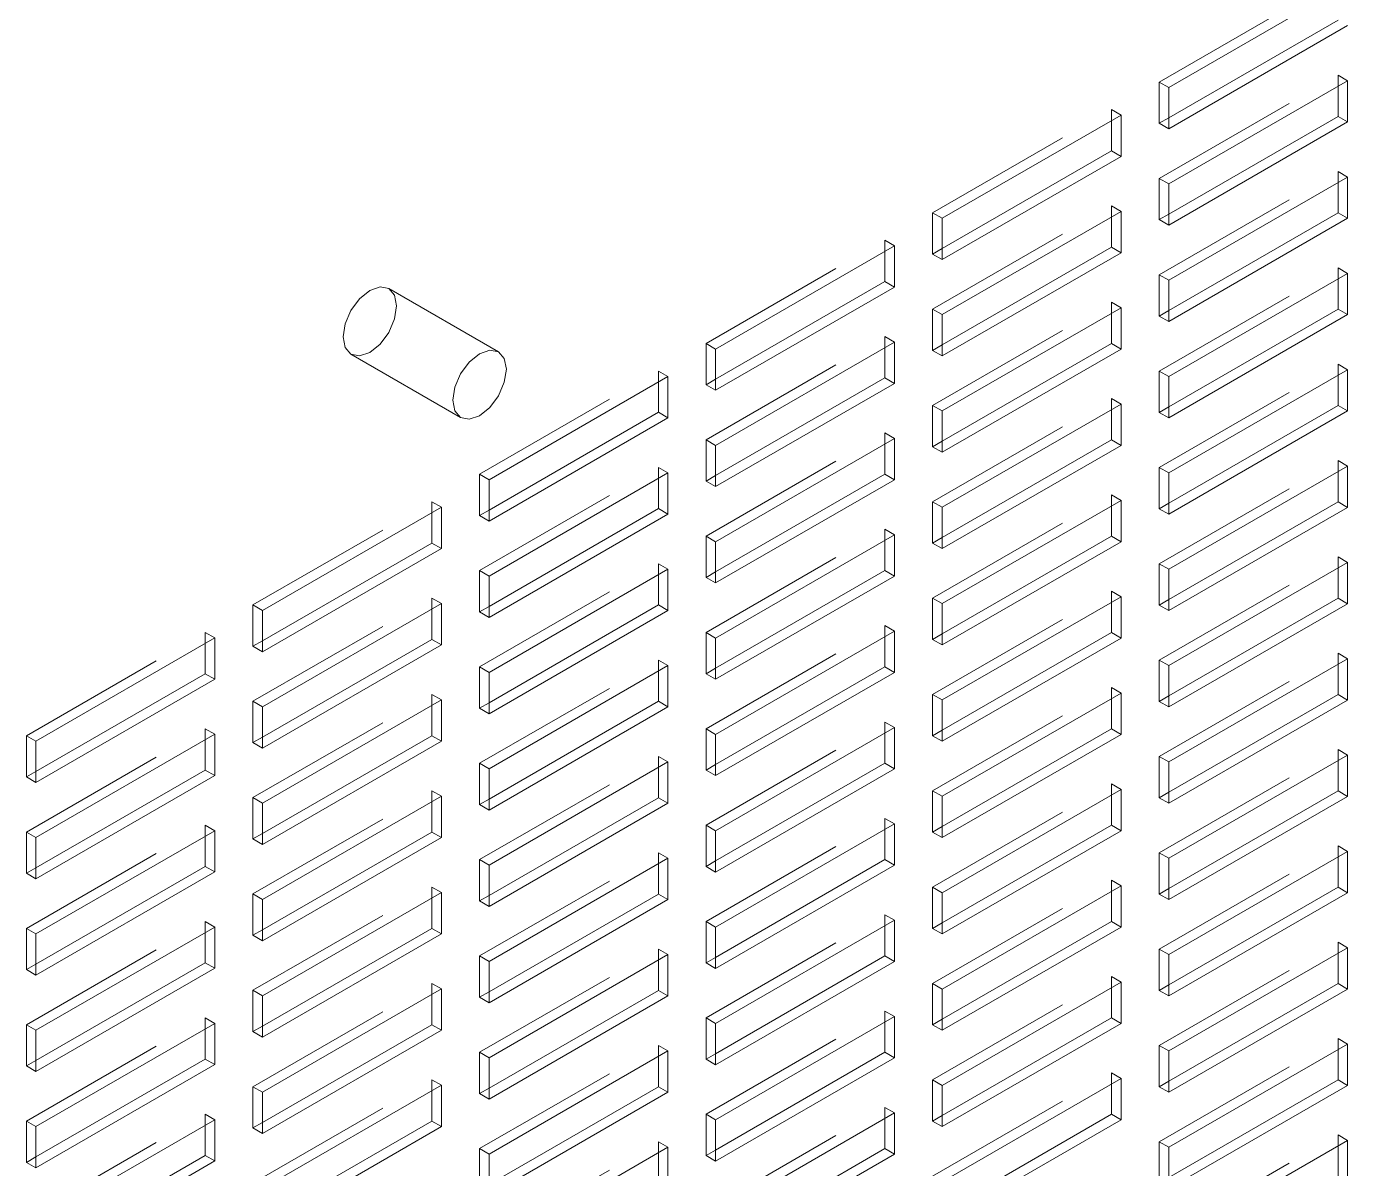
# Model space of a CAD drawing. Header units: millimetres. Extents: x 1 to 4201, y 2 to 2972.
# Drawn here: x 3118.6 to 3230.6, y 1570.4 to 1667.2 of the extents above; entities that cross this region are included whole.
import ezdxf

# ---------------------------------------------------------------- set-up
doc = ezdxf.new("R2010")
doc.units = ezdxf.units.MM
doc.header["$LTSCALE"] = 10
doc.linetypes.add('HIDDEN', pattern=[1.905, 1.27, -0.635])

msp = doc.modelspace()

# ---------------------------------------------------------------- linework, layer by layer
at = {"color": 7, "linetype": 'HIDDEN', "lineweight": 0}
for p, q in [((3214.604, 1662.459), (3229.756, 1671.207)), ((3214.604, 1654.294), (3229.756, 1663.041)), ((3214.604, 1658.96), (3214.604, 1662.459)), ((3215.412, 1661.993), (3214.604, 1662.459)), ((3230.564, 1662.575), (3229.756, 1663.041)), ((3229.756, 1663.041), (3229.756, 1662.108)), ((3195.411, 1651.38), (3210.563, 1660.127)), ((3211.371, 1659.66), (3210.563, 1660.127)), ((3210.563, 1660.127), (3210.563, 1659.194)), ((3215.412, 1659.427), (3214.604, 1658.96)), ((3215.412, 1658.493), (3214.604, 1658.96)), ((3214.604, 1646.129), (3229.756, 1654.876)), ((3215.412, 1653.828), (3214.604, 1654.294)), ((3214.604, 1650.795), (3214.604, 1654.294)), ((3230.564, 1654.409), (3229.756, 1654.876)), ((3229.756, 1654.876), (3229.756, 1653.943)), ((3195.411, 1643.214), (3210.563, 1651.961)), ((3195.411, 1647.88), (3195.411, 1651.38)), ((3196.219, 1650.913), (3195.411, 1651.38)), ((3211.371, 1651.495), (3210.563, 1651.961)), ((3210.563, 1651.961), (3210.563, 1651.028)), ((3215.412, 1651.261), (3214.604, 1650.795)), ((3215.412, 1650.328), (3214.604, 1650.795)), ((3176.218, 1640.3), (3191.37, 1649.047)), ((3192.178, 1648.581), (3191.37, 1649.047)), ((3191.37, 1649.047), (3191.37, 1648.114)), ((3196.219, 1648.347), (3195.411, 1647.88)), ((3196.219, 1647.414), (3195.411, 1647.88)), ((3214.604, 1637.963), (3229.756, 1646.71)), ((3230.564, 1646.244), (3229.756, 1646.71)), ((3229.756, 1646.71), (3229.756, 1645.777)), ((3214.604, 1642.629), (3214.604, 1646.129)), ((3215.412, 1645.662), (3214.604, 1646.129)), ((3195.411, 1635.049), (3210.563, 1643.796)), ((3196.219, 1642.748), (3195.411, 1643.214)), ((3195.411, 1639.715), (3195.411, 1643.214)), ((3211.371, 1643.33), (3210.563, 1643.796)), ((3210.563, 1643.796), (3210.563, 1642.863)), ((3215.412, 1643.096), (3214.604, 1642.629)), ((3215.412, 1642.163), (3214.604, 1642.629)), ((3176.218, 1632.134), (3191.37, 1640.882)), ((3192.178, 1640.415), (3191.37, 1640.882)), ((3191.37, 1640.882), (3191.37, 1639.949)), ((3176.218, 1636.8), (3176.218, 1640.3)), ((3177.026, 1639.833), (3176.218, 1640.3)), ((3196.219, 1640.181), (3195.411, 1639.715)), ((3196.219, 1639.248), (3195.411, 1639.715)), ((3157.025, 1629.22), (3172.177, 1637.967)), ((3172.986, 1637.501), (3172.177, 1637.967)), ((3172.177, 1637.967), (3172.177, 1637.034)), ((3214.604, 1629.798), (3229.756, 1638.545)), ((3214.604, 1634.464), (3214.604, 1637.963)), ((3215.412, 1637.497), (3214.604, 1637.963)), ((3230.564, 1638.079), (3229.756, 1638.545)), ((3229.756, 1638.545), (3229.756, 1637.612)), ((3177.026, 1637.267), (3176.218, 1636.8)), ((3177.026, 1636.334), (3176.218, 1636.8)), ((3195.411, 1626.883), (3210.563, 1635.631)), ((3211.371, 1635.164), (3210.563, 1635.631)), ((3210.563, 1635.631), (3210.563, 1634.698)), ((3196.219, 1634.582), (3195.411, 1635.049)), ((3195.411, 1631.549), (3195.411, 1635.049)), ((3215.412, 1634.93), (3214.604, 1634.464)), ((3215.412, 1633.997), (3214.604, 1634.464)), ((3176.218, 1623.969), (3191.37, 1632.716)), ((3176.218, 1628.635), (3176.218, 1632.134)), ((3177.026, 1631.668), (3176.218, 1632.134)), ((3192.178, 1632.25), (3191.37, 1632.716)), ((3191.37, 1632.716), (3191.37, 1631.783)), ((3196.219, 1632.016), (3195.411, 1631.549)), ((3196.219, 1631.083), (3195.411, 1631.549)), ((3157.025, 1621.055), (3172.177, 1629.802)), ((3172.986, 1629.335), (3172.177, 1629.802)), ((3172.177, 1629.802), (3172.177, 1628.869)), ((3214.604, 1621.632), (3229.756, 1630.38)), ((3215.412, 1629.331), (3214.604, 1629.798)), ((3214.604, 1626.298), (3214.604, 1629.798)), ((3230.564, 1629.913), (3229.756, 1630.38)), ((3229.756, 1630.38), (3229.756, 1629.447)), ((3157.025, 1625.721), (3157.025, 1629.22)), ((3157.833, 1628.753), (3157.025, 1629.22)), ((3177.026, 1629.101), (3176.218, 1628.635)), ((3177.026, 1628.168), (3176.218, 1628.635)), ((3195.411, 1618.718), (3210.563, 1627.465)), ((3211.371, 1626.999), (3210.563, 1627.465)), ((3210.563, 1627.465), (3210.563, 1626.532)), ((3137.832, 1618.14), (3152.984, 1626.887)), ((3153.793, 1626.421), (3152.984, 1626.887)), ((3152.984, 1626.887), (3152.984, 1625.954)), ((3196.219, 1626.417), (3195.411, 1626.883)), ((3195.411, 1623.384), (3195.411, 1626.883)), ((3215.412, 1626.765), (3214.604, 1626.298)), ((3215.412, 1625.832), (3214.604, 1626.298)), ((3157.833, 1626.187), (3157.025, 1625.721)), ((3157.833, 1625.254), (3157.025, 1625.721)), ((3176.218, 1615.804), (3191.37, 1624.551)), ((3192.178, 1624.084), (3191.37, 1624.551)), ((3191.37, 1624.551), (3191.37, 1623.618)), ((3177.026, 1623.502), (3176.218, 1623.969)), ((3176.218, 1620.47), (3176.218, 1623.969)), ((3196.219, 1623.85), (3195.411, 1623.384)), ((3196.219, 1622.917), (3195.411, 1623.384)), ((3214.604, 1613.467), (3229.756, 1622.214)), ((3230.564, 1621.748), (3229.756, 1622.214)), ((3229.756, 1622.214), (3229.756, 1621.281)), ((3157.025, 1612.889), (3172.177, 1621.636)), ((3157.025, 1617.555), (3157.025, 1621.055)), ((3157.833, 1620.588), (3157.025, 1621.055)), ((3172.986, 1621.17), (3172.177, 1621.636)), ((3172.177, 1621.636), (3172.177, 1620.703)), ((3177.026, 1620.936), (3176.218, 1620.47)), ((3214.604, 1618.133), (3214.604, 1621.632)), ((3215.412, 1621.166), (3214.604, 1621.632)), ((3177.026, 1620.003), (3176.218, 1620.47)), ((3137.832, 1609.975), (3152.984, 1618.722)), ((3153.793, 1618.255), (3152.984, 1618.722)), ((3152.984, 1618.722), (3152.984, 1617.789)), ((3195.411, 1610.553), (3210.563, 1619.3)), ((3195.411, 1615.219), (3195.411, 1618.718)), ((3196.219, 1618.251), (3195.411, 1618.718)), ((3211.371, 1618.833), (3210.563, 1619.3)), ((3210.563, 1619.3), (3210.563, 1618.367)), ((3215.412, 1618.599), (3214.604, 1618.133)), ((3138.64, 1617.674), (3137.832, 1618.14)), ((3137.832, 1614.641), (3137.832, 1618.14)), ((3157.833, 1618.022), (3157.025, 1617.555)), ((3157.833, 1617.089), (3157.025, 1617.555)), ((3215.412, 1617.666), (3214.604, 1618.133)), ((3176.218, 1607.638), (3191.37, 1616.385)), ((3192.178, 1615.919), (3191.37, 1616.385)), ((3191.37, 1616.385), (3191.37, 1615.452)), ((3118.639, 1607.06), (3133.792, 1615.808)), ((3134.6, 1615.341), (3133.792, 1615.808)), ((3133.792, 1615.808), (3133.792, 1614.875)), ((3138.64, 1615.107), (3137.832, 1614.641)), ((3177.026, 1615.337), (3176.218, 1615.804)), ((3176.218, 1612.304), (3176.218, 1615.804)), ((3196.219, 1615.685), (3195.411, 1615.219)), ((3196.219, 1614.752), (3195.411, 1615.219)), ((3138.64, 1614.174), (3137.832, 1614.641)), ((3214.604, 1605.302), (3229.756, 1614.049)), ((3230.564, 1613.582), (3229.756, 1614.049)), ((3229.756, 1614.049), (3229.756, 1613.116)), ((3157.025, 1604.724), (3172.177, 1613.471)), ((3157.833, 1612.423), (3157.025, 1612.889)), ((3157.025, 1609.39), (3157.025, 1612.889)), ((3172.986, 1613.004), (3172.177, 1613.471)), ((3172.177, 1613.471), (3172.177, 1612.538)), ((3215.412, 1613), (3214.604, 1613.467)), ((3214.604, 1609.968), (3214.604, 1613.467)), ((3177.026, 1612.771), (3176.218, 1612.304)), ((3177.026, 1611.838), (3176.218, 1612.304)), ((3195.411, 1602.387), (3210.563, 1611.134)), ((3211.371, 1610.668), (3210.563, 1611.134)), ((3210.563, 1611.134), (3210.563, 1610.201)), ((3137.832, 1601.809), (3152.984, 1610.557)), ((3137.832, 1606.475), (3137.832, 1609.975)), ((3138.64, 1609.508), (3137.832, 1609.975)), ((3153.793, 1610.09), (3152.984, 1610.557)), ((3152.984, 1610.557), (3152.984, 1609.624)), ((3157.833, 1609.856), (3157.025, 1609.39)), ((3195.411, 1607.053), (3195.411, 1610.553)), ((3196.219, 1610.086), (3195.411, 1610.553)), ((3215.412, 1610.434), (3214.604, 1609.968)), ((3215.412, 1609.501), (3214.604, 1609.968)), ((3157.833, 1608.923), (3157.025, 1609.39)), ((3118.639, 1598.895), (3133.792, 1607.642)), ((3134.6, 1607.176), (3133.792, 1607.642)), ((3133.792, 1607.642), (3133.792, 1606.709)), ((3176.218, 1599.473), (3191.37, 1608.22)), ((3176.218, 1604.139), (3176.218, 1607.638)), ((3177.026, 1607.172), (3176.218, 1607.638)), ((3192.178, 1607.753), (3191.37, 1608.22)), ((3191.37, 1608.22), (3191.37, 1607.287)), ((3196.219, 1607.52), (3195.411, 1607.053)), ((3118.639, 1603.561), (3118.639, 1607.06)), ((3119.447, 1606.594), (3118.639, 1607.06)), ((3138.64, 1606.942), (3137.832, 1606.475)), ((3138.64, 1606.009), (3137.832, 1606.475)), ((3196.219, 1606.587), (3195.411, 1607.053)), ((3157.025, 1596.558), (3172.177, 1605.306)), ((3172.986, 1604.839), (3172.177, 1605.306)), ((3172.177, 1605.306), (3172.177, 1604.373)), ((3214.604, 1597.136), (3229.756, 1605.883)), ((3215.412, 1604.835), (3214.604, 1605.302)), ((3214.604, 1601.802), (3214.604, 1605.302)), ((3230.564, 1605.417), (3229.756, 1605.883)), ((3229.756, 1605.883), (3229.756, 1604.95)), ((3119.447, 1604.027), (3118.639, 1603.561)), ((3157.025, 1601.224), (3157.025, 1604.724)), ((3157.833, 1604.257), (3157.025, 1604.724)), ((3177.026, 1604.605), (3176.218, 1604.139)), ((3177.026, 1603.672), (3176.218, 1604.139)), ((3119.447, 1603.094), (3118.639, 1603.561)), ((3195.411, 1594.222), (3210.563, 1602.969)), ((3211.371, 1602.502), (3210.563, 1602.969)), ((3210.563, 1602.969), (3210.563, 1602.036)), ((3137.832, 1593.644), (3152.984, 1602.391)), ((3138.64, 1601.343), (3137.832, 1601.809)), ((3137.832, 1598.31), (3137.832, 1601.809)), ((3153.793, 1601.925), (3152.984, 1602.391)), ((3152.984, 1602.391), (3152.984, 1601.458)), ((3157.833, 1601.691), (3157.025, 1601.224)), ((3195.411, 1598.888), (3195.411, 1602.387)), ((3196.219, 1601.921), (3195.411, 1602.387)), ((3215.412, 1602.269), (3214.604, 1601.802)), ((3215.412, 1601.336), (3214.604, 1601.802)), ((3157.833, 1600.758), (3157.025, 1601.224)), ((3118.639, 1590.73), (3133.792, 1599.477)), ((3134.6, 1599.01), (3133.792, 1599.477)), ((3133.792, 1599.477), (3133.792, 1598.544)), ((3176.218, 1591.307), (3191.37, 1600.055)), ((3176.218, 1595.973), (3176.218, 1599.473)), ((3177.026, 1599.006), (3176.218, 1599.473)), ((3192.178, 1599.588), (3191.37, 1600.055)), ((3191.37, 1600.055), (3191.37, 1599.122)), ((3119.447, 1598.428), (3118.639, 1598.895)), ((3118.639, 1595.395), (3118.639, 1598.895)), ((3138.64, 1598.776), (3137.832, 1598.31)), ((3138.64, 1597.843), (3137.832, 1598.31)), ((3196.219, 1599.354), (3195.411, 1598.888)), ((3196.219, 1598.421), (3195.411, 1598.888)), ((3214.604, 1588.971), (3229.756, 1597.718)), ((3230.564, 1597.251), (3229.756, 1597.718)), ((3229.756, 1597.718), (3229.756, 1596.785)), ((3157.025, 1588.393), (3172.177, 1597.14)), ((3157.833, 1596.092), (3157.025, 1596.558)), ((3157.025, 1593.059), (3157.025, 1596.558)), ((3172.986, 1596.674), (3172.177, 1597.14)), ((3172.177, 1597.14), (3172.177, 1596.207)), ((3177.026, 1596.44), (3176.218, 1595.973)), ((3214.604, 1593.637), (3214.604, 1597.136)), ((3215.412, 1596.67), (3214.604, 1597.136)), ((3119.447, 1595.862), (3118.639, 1595.395)), ((3119.447, 1594.929), (3118.639, 1595.395)), ((3177.026, 1595.507), (3176.218, 1595.973)), ((3137.832, 1585.479), (3152.984, 1594.226)), ((3153.793, 1593.759), (3152.984, 1594.226)), ((3152.984, 1594.226), (3152.984, 1593.293)), ((3195.411, 1586.056), (3210.563, 1594.804)), ((3195.411, 1590.722), (3195.411, 1594.222)), ((3196.219, 1593.755), (3195.411, 1594.222)), ((3211.371, 1594.337), (3210.563, 1594.804)), ((3210.563, 1594.804), (3210.563, 1593.871)), ((3215.412, 1594.103), (3214.604, 1593.637)), ((3138.64, 1593.177), (3137.832, 1593.644)), ((3137.832, 1590.144), (3137.832, 1593.644)), ((3157.833, 1593.525), (3157.025, 1593.059)), ((3157.833, 1592.592), (3157.025, 1593.059)), ((3215.412, 1593.17), (3214.604, 1593.637)), ((3176.218, 1583.142), (3191.37, 1591.889)), ((3192.178, 1591.423), (3191.37, 1591.889)), ((3191.37, 1591.889), (3191.37, 1590.956)), ((3118.639, 1582.564), (3133.792, 1591.311)), ((3118.639, 1587.23), (3118.639, 1590.73)), ((3119.447, 1590.263), (3118.639, 1590.73)), ((3134.6, 1590.845), (3133.792, 1591.311)), ((3133.792, 1591.311), (3133.792, 1590.378)), ((3138.64, 1590.611), (3137.832, 1590.144)), ((3177.026, 1590.841), (3176.218, 1591.307)), ((3176.218, 1587.808), (3176.218, 1591.307)), ((3196.219, 1591.189), (3195.411, 1590.722)), ((3196.219, 1590.256), (3195.411, 1590.722)), ((3138.64, 1589.678), (3137.832, 1590.144)), ((3214.604, 1580.805), (3229.756, 1589.553)), ((3230.564, 1589.086), (3229.756, 1589.553)), ((3229.756, 1589.553), (3229.756, 1588.62)), ((3157.025, 1580.228), (3172.177, 1588.975)), ((3157.025, 1584.893), (3157.025, 1588.393)), ((3157.833, 1587.926), (3157.025, 1588.393)), ((3172.986, 1588.508), (3172.177, 1588.975)), ((3172.177, 1588.975), (3172.177, 1588.042)), ((3177.026, 1588.274), (3176.218, 1587.808)), ((3215.412, 1588.504), (3214.604, 1588.971)), ((3214.604, 1585.471), (3214.604, 1588.971)), ((3119.447, 1587.697), (3118.639, 1587.23)), ((3119.447, 1586.764), (3118.639, 1587.23)), ((3177.026, 1587.341), (3176.218, 1587.808)), ((3137.832, 1577.313), (3152.984, 1586.06)), ((3153.793, 1585.594), (3152.984, 1586.06)), ((3152.984, 1586.06), (3152.984, 1585.127)), ((3195.411, 1577.891), (3210.563, 1586.638)), ((3196.219, 1585.59), (3195.411, 1586.056)), ((3195.411, 1582.557), (3195.411, 1586.056)), ((3211.371, 1586.172), (3210.563, 1586.638)), ((3210.563, 1586.638), (3210.563, 1585.705)), ((3138.64, 1585.012), (3137.832, 1585.479)), ((3137.832, 1581.979), (3137.832, 1585.479)), ((3157.833, 1585.36), (3157.025, 1584.893)), ((3157.833, 1584.427), (3157.025, 1584.893)), ((3215.412, 1585.938), (3214.604, 1585.471)), ((3215.412, 1585.005), (3214.604, 1585.471)), ((3118.639, 1574.399), (3133.792, 1583.146)), ((3134.6, 1582.679), (3133.792, 1583.146)), ((3133.792, 1583.146), (3133.792, 1582.213)), ((3176.218, 1574.977), (3191.37, 1583.724)), ((3176.218, 1579.642), (3176.218, 1583.142)), ((3177.026, 1582.675), (3176.218, 1583.142)), ((3192.178, 1583.257), (3191.37, 1583.724)), ((3191.37, 1583.724), (3191.37, 1582.791)), ((3196.219, 1583.023), (3195.411, 1582.557)), ((3118.639, 1579.065), (3118.639, 1582.564)), ((3119.447, 1582.098), (3118.639, 1582.564)), ((3138.64, 1582.446), (3137.832, 1581.979)), ((3138.64, 1581.513), (3137.832, 1581.979)), ((3196.219, 1582.09), (3195.411, 1582.557)), ((3157.025, 1572.062), (3172.177, 1580.809)), ((3172.986, 1580.343), (3172.177, 1580.809)), ((3172.177, 1580.809), (3172.177, 1579.876)), ((3214.604, 1572.64), (3229.756, 1581.387)), ((3214.604, 1577.306), (3214.604, 1580.805)), ((3215.412, 1580.339), (3214.604, 1580.805)), ((3230.564, 1580.921), (3229.756, 1581.387)), ((3229.756, 1581.387), (3229.756, 1580.454)), ((3119.447, 1579.531), (3118.639, 1579.065)), ((3157.025, 1576.728), (3157.025, 1580.228)), ((3157.833, 1579.761), (3157.025, 1580.228)), ((3177.026, 1580.109), (3176.218, 1579.642)), ((3177.026, 1579.176), (3176.218, 1579.642)), ((3119.447, 1578.598), (3118.639, 1579.065)), ((3195.411, 1569.726), (3210.563, 1578.473)), ((3211.371, 1578.006), (3210.563, 1578.473)), ((3210.563, 1578.473), (3210.563, 1577.54)), ((3137.832, 1569.148), (3152.984, 1577.895)), ((3137.832, 1573.814), (3137.832, 1577.313)), ((3138.64, 1576.847), (3137.832, 1577.313)), ((3153.793, 1577.428), (3152.984, 1577.895)), ((3152.984, 1577.895), (3152.984, 1576.962)), ((3157.833, 1577.195), (3157.025, 1576.728)), ((3195.411, 1574.391), (3195.411, 1577.891)), ((3196.219, 1577.424), (3195.411, 1577.891)), ((3215.412, 1577.772), (3214.604, 1577.306)), ((3215.412, 1576.839), (3214.604, 1577.306)), ((3157.833, 1576.262), (3157.025, 1576.728)), ((3118.639, 1566.233), (3133.792, 1574.981)), ((3134.6, 1574.514), (3133.792, 1574.981)), ((3133.792, 1574.981), (3133.792, 1574.047)), ((3176.218, 1566.811), (3191.37, 1575.558)), ((3177.026, 1574.51), (3176.218, 1574.977)), ((3176.218, 1571.477), (3176.218, 1574.977)), ((3192.178, 1575.092), (3191.37, 1575.558)), ((3191.37, 1575.558), (3191.37, 1574.625)), ((3196.219, 1574.858), (3195.411, 1574.391)), ((3119.447, 1573.932), (3118.639, 1574.399)), ((3118.639, 1570.899), (3118.639, 1574.399)), ((3138.64, 1574.28), (3137.832, 1573.814)), ((3138.64, 1573.347), (3137.832, 1573.814)), ((3196.219, 1573.925), (3195.411, 1574.391)), ((3157.025, 1563.897), (3172.177, 1572.644)), ((3172.986, 1572.177), (3172.177, 1572.644)), ((3172.177, 1572.644), (3172.177, 1571.711)), ((3214.604, 1564.475), (3229.756, 1573.222)), ((3215.412, 1572.173), (3214.604, 1572.64)), ((3214.604, 1569.14), (3214.604, 1572.64)), ((3230.564, 1572.755), (3229.756, 1573.222)), ((3229.756, 1573.222), (3229.756, 1572.289)), ((3157.025, 1568.563), (3157.025, 1572.062)), ((3157.833, 1571.596), (3157.025, 1572.062)), ((3177.026, 1571.944), (3176.218, 1571.477)), ((3177.026, 1571.011), (3176.218, 1571.477)), ((3119.447, 1571.366), (3118.639, 1570.899)), ((3119.447, 1570.433), (3118.639, 1570.899))]:
    msp.add_line(p, q, dxfattribs=at)
at = {"color": 7, "linetype": 'Continuous', "lineweight": 15}
for p, q in [((3215.412, 1661.993), (3230.564, 1670.74)), ((3229.756, 1667.707), (3215.412, 1659.427)), ((3230.564, 1667.241), (3215.412, 1658.493)), ((3215.412, 1653.828), (3230.564, 1662.575)), ((3229.756, 1662.108), (3229.756, 1659.542)), ((3230.564, 1662.575), (3230.564, 1659.075)), ((3215.412, 1658.493), (3215.412, 1661.993)), ((3196.219, 1650.913), (3211.371, 1659.66)), ((3210.563, 1659.194), (3210.563, 1656.627)), ((3211.371, 1659.66), (3211.371, 1656.161)), ((3229.756, 1659.542), (3215.412, 1651.261)), ((3230.564, 1659.075), (3215.412, 1650.328)), ((3230.564, 1659.075), (3229.756, 1659.542)), ((3210.563, 1656.627), (3196.219, 1648.347)), ((3211.371, 1656.161), (3210.563, 1656.627)), ((3211.371, 1656.161), (3196.219, 1647.414)), ((3215.412, 1645.662), (3230.564, 1654.409)), ((3230.564, 1654.409), (3230.564, 1650.91)), ((3215.412, 1650.328), (3215.412, 1653.828)), ((3229.756, 1653.943), (3229.756, 1651.376)), ((3196.219, 1642.748), (3211.371, 1651.495)), ((3196.219, 1647.414), (3196.219, 1650.913)), ((3210.563, 1651.028), (3210.563, 1648.462)), ((3211.371, 1651.495), (3211.371, 1647.995)), ((3229.756, 1651.376), (3215.412, 1643.096)), ((3230.564, 1650.91), (3215.412, 1642.163)), ((3230.564, 1650.91), (3229.756, 1651.376)), ((3177.026, 1639.833), (3192.178, 1648.581)), ((3191.37, 1648.114), (3191.37, 1645.548)), ((3192.178, 1648.581), (3192.178, 1645.081)), ((3210.563, 1648.462), (3196.219, 1640.181)), ((3211.371, 1647.995), (3196.219, 1639.248)), ((3211.371, 1647.995), (3210.563, 1648.462)), ((3191.37, 1645.548), (3177.026, 1637.267)), ((3192.178, 1645.081), (3191.37, 1645.548)), ((3215.412, 1637.497), (3230.564, 1646.244)), ((3215.412, 1642.163), (3215.412, 1645.662)), ((3229.756, 1645.777), (3229.756, 1643.211)), ((3230.564, 1646.244), (3230.564, 1642.744)), ((3158.632, 1639.588), (3149.339, 1644.953)), ((3192.178, 1645.081), (3177.026, 1636.334)), ((3196.219, 1634.582), (3211.371, 1643.33)), ((3211.371, 1643.33), (3211.371, 1639.83)), ((3229.756, 1643.211), (3215.412, 1634.93)), ((3230.564, 1642.744), (3229.756, 1643.211)), ((3196.219, 1639.248), (3196.219, 1642.748)), ((3210.563, 1642.863), (3210.563, 1640.297)), ((3230.564, 1642.744), (3215.412, 1633.997)), ((3177.026, 1631.668), (3192.178, 1640.415)), ((3177.026, 1636.334), (3177.026, 1639.833)), ((3191.37, 1639.949), (3191.37, 1637.382)), ((3192.178, 1640.415), (3192.178, 1636.916)), ((3210.563, 1640.297), (3196.219, 1632.016)), ((3211.371, 1639.83), (3196.219, 1631.083)), ((3211.371, 1639.83), (3210.563, 1640.297)), ((3146.125, 1639.385), (3155.418, 1634.02)), ((3157.833, 1628.753), (3172.986, 1637.501)), ((3172.986, 1637.501), (3172.986, 1634.001)), ((3215.412, 1629.331), (3230.564, 1638.079)), ((3215.412, 1633.997), (3215.412, 1637.497)), ((3229.756, 1637.612), (3229.756, 1635.046)), ((3230.564, 1638.079), (3230.564, 1634.579)), ((3172.177, 1637.034), (3172.177, 1634.468)), ((3191.37, 1637.382), (3177.026, 1629.101)), ((3192.178, 1636.916), (3177.026, 1628.168)), ((3192.178, 1636.916), (3191.37, 1637.382)), ((3172.177, 1634.468), (3157.833, 1626.187)), ((3172.986, 1634.001), (3172.177, 1634.468)), ((3196.219, 1626.417), (3211.371, 1635.164)), ((3196.219, 1631.083), (3196.219, 1634.582)), ((3210.563, 1634.698), (3210.563, 1632.131)), ((3211.371, 1635.164), (3211.371, 1631.665)), ((3229.756, 1635.046), (3215.412, 1626.765)), ((3230.564, 1634.579), (3215.412, 1625.832)), ((3230.564, 1634.579), (3229.756, 1635.046)), ((3172.986, 1634.001), (3157.833, 1625.254)), ((3177.026, 1623.502), (3192.178, 1632.25)), ((3192.178, 1632.25), (3192.178, 1628.75)), ((3210.563, 1632.131), (3196.219, 1623.85)), ((3211.371, 1631.665), (3210.563, 1632.131)), ((3177.026, 1628.168), (3177.026, 1631.668)), ((3191.37, 1631.783), (3191.37, 1629.217)), ((3211.371, 1631.665), (3196.219, 1622.917)), ((3215.412, 1621.166), (3230.564, 1629.913)), ((3230.564, 1629.913), (3230.564, 1626.414)), ((3157.833, 1620.588), (3172.986, 1629.335)), ((3157.833, 1625.254), (3157.833, 1628.753)), ((3172.177, 1628.869), (3172.177, 1626.302)), ((3172.986, 1629.335), (3172.986, 1625.836)), ((3191.37, 1629.217), (3177.026, 1620.936)), ((3192.178, 1628.75), (3177.026, 1620.003)), ((3192.178, 1628.75), (3191.37, 1629.217)), ((3215.412, 1625.832), (3215.412, 1629.331)), ((3229.756, 1629.447), (3229.756, 1626.88)), ((3138.64, 1617.674), (3153.793, 1626.421)), ((3153.793, 1626.421), (3153.793, 1622.921)), ((3172.177, 1626.302), (3157.833, 1618.022)), ((3172.986, 1625.836), (3172.177, 1626.302)), ((3196.219, 1618.251), (3211.371, 1626.999)), ((3196.219, 1622.917), (3196.219, 1626.417)), ((3210.563, 1626.532), (3210.563, 1623.966)), ((3211.371, 1626.999), (3211.371, 1623.499)), ((3229.756, 1626.88), (3215.412, 1618.599)), ((3230.564, 1626.414), (3215.412, 1617.666)), ((3230.564, 1626.414), (3229.756, 1626.88)), ((3152.984, 1625.954), (3152.984, 1623.388)), ((3172.986, 1625.836), (3157.833, 1617.089)), ((3177.026, 1615.337), (3192.178, 1624.084)), ((3192.178, 1624.084), (3192.178, 1620.585)), ((3152.984, 1623.388), (3138.64, 1615.107)), ((3153.793, 1622.921), (3138.64, 1614.174)), ((3153.793, 1622.921), (3152.984, 1623.388)), ((3177.026, 1620.003), (3177.026, 1623.502)), ((3191.37, 1623.618), (3191.37, 1621.051)), ((3210.563, 1623.966), (3196.219, 1615.685)), ((3211.371, 1623.499), (3196.219, 1614.752)), ((3211.371, 1623.499), (3210.563, 1623.966)), ((3157.833, 1612.423), (3172.986, 1621.17)), ((3172.177, 1620.703), (3172.177, 1618.137)), ((3172.986, 1621.17), (3172.986, 1617.67)), ((3191.37, 1621.051), (3177.026, 1612.771)), ((3192.178, 1620.585), (3191.37, 1621.051)), ((3215.412, 1613), (3230.564, 1621.748)), ((3215.412, 1617.666), (3215.412, 1621.166)), ((3229.756, 1621.281), (3229.756, 1618.715)), ((3230.564, 1621.748), (3230.564, 1618.248)), ((3157.833, 1617.089), (3157.833, 1620.588)), ((3192.178, 1620.585), (3177.026, 1611.838)), ((3196.219, 1610.086), (3211.371, 1618.833)), ((3211.371, 1618.833), (3211.371, 1615.334)), ((3229.756, 1618.715), (3215.412, 1610.434)), ((3230.564, 1618.248), (3229.756, 1618.715)), ((3138.64, 1609.508), (3153.793, 1618.255)), ((3138.64, 1614.174), (3138.64, 1617.674)), ((3152.984, 1617.789), (3152.984, 1615.223)), ((3153.793, 1618.255), (3153.793, 1614.756)), ((3172.177, 1618.137), (3157.833, 1609.856)), ((3172.986, 1617.67), (3157.833, 1608.923)), ((3172.986, 1617.67), (3172.177, 1618.137)), ((3196.219, 1614.752), (3196.219, 1618.251)), ((3210.563, 1618.367), (3210.563, 1615.8)), ((3230.564, 1618.248), (3215.412, 1609.501)), ((3119.447, 1606.594), (3134.6, 1615.341)), ((3134.6, 1615.341), (3134.6, 1611.842)), ((3152.984, 1615.223), (3138.64, 1606.942)), ((3153.793, 1614.756), (3152.984, 1615.223)), ((3177.026, 1607.172), (3192.178, 1615.919)), ((3177.026, 1611.838), (3177.026, 1615.337)), ((3191.37, 1615.452), (3191.37, 1612.886)), ((3192.178, 1615.919), (3192.178, 1612.419)), ((3210.563, 1615.8), (3196.219, 1607.52)), ((3211.371, 1615.334), (3196.219, 1606.587)), ((3211.371, 1615.334), (3210.563, 1615.8)), ((3133.792, 1614.875), (3133.792, 1612.308)), ((3153.793, 1614.756), (3138.64, 1606.009)), ((3157.833, 1604.257), (3172.986, 1613.004)), ((3172.986, 1613.004), (3172.986, 1609.505)), ((3191.37, 1612.886), (3177.026, 1604.605)), ((3192.178, 1612.419), (3191.37, 1612.886)), ((3215.412, 1604.835), (3230.564, 1613.582)), ((3215.412, 1609.501), (3215.412, 1613)), ((3229.756, 1613.116), (3229.756, 1610.549)), ((3230.564, 1613.582), (3230.564, 1610.083)), ((3133.792, 1612.308), (3119.447, 1604.027)), ((3134.6, 1611.842), (3119.447, 1603.094)), ((3134.6, 1611.842), (3133.792, 1612.308)), ((3157.833, 1608.923), (3157.833, 1612.423)), ((3172.177, 1612.538), (3172.177, 1609.972)), ((3192.178, 1612.419), (3177.026, 1603.672)), ((3196.219, 1601.921), (3211.371, 1610.668)), ((3211.371, 1610.668), (3211.371, 1607.168)), ((3138.64, 1601.343), (3153.793, 1610.09)), ((3138.64, 1606.009), (3138.64, 1609.508)), ((3152.984, 1609.624), (3152.984, 1607.057)), ((3153.793, 1610.09), (3153.793, 1606.591)), ((3172.177, 1609.972), (3157.833, 1601.691)), ((3172.986, 1609.505), (3157.833, 1600.758)), ((3172.986, 1609.505), (3172.177, 1609.972)), ((3196.219, 1606.587), (3196.219, 1610.086)), ((3210.563, 1610.201), (3210.563, 1607.635)), ((3229.756, 1610.549), (3215.412, 1602.269)), ((3230.564, 1610.083), (3215.412, 1601.336)), ((3230.564, 1610.083), (3229.756, 1610.549)), ((3177.026, 1599.006), (3192.178, 1607.753)), ((3191.37, 1607.287), (3191.37, 1604.721)), ((3192.178, 1607.753), (3192.178, 1604.254)), ((3210.563, 1607.635), (3196.219, 1599.354)), ((3211.371, 1607.168), (3210.563, 1607.635)), ((3119.447, 1598.428), (3134.6, 1607.176)), ((3119.447, 1603.094), (3119.447, 1606.594)), ((3133.792, 1606.709), (3133.792, 1604.143)), ((3134.6, 1607.176), (3134.6, 1603.676)), ((3152.984, 1607.057), (3138.64, 1598.776)), ((3153.793, 1606.591), (3138.64, 1597.843)), ((3153.793, 1606.591), (3152.984, 1607.057)), ((3177.026, 1603.672), (3177.026, 1607.172)), ((3211.371, 1607.168), (3196.219, 1598.421)), ((3215.412, 1596.67), (3230.564, 1605.417)), ((3230.564, 1605.417), (3230.564, 1601.917)), ((3133.792, 1604.143), (3119.447, 1595.862)), ((3134.6, 1603.676), (3133.792, 1604.143)), ((3157.833, 1596.092), (3172.986, 1604.839)), ((3157.833, 1600.758), (3157.833, 1604.257)), ((3172.177, 1604.373), (3172.177, 1601.806)), ((3172.986, 1604.839), (3172.986, 1601.34)), ((3191.37, 1604.721), (3177.026, 1596.44)), ((3192.178, 1604.254), (3177.026, 1595.507)), ((3192.178, 1604.254), (3191.37, 1604.721)), ((3215.412, 1601.336), (3215.412, 1604.835)), ((3229.756, 1604.95), (3229.756, 1602.384)), ((3134.6, 1603.676), (3119.447, 1594.929)), ((3138.64, 1593.177), (3153.793, 1601.925)), ((3153.793, 1601.925), (3153.793, 1598.425)), ((3172.177, 1601.806), (3157.833, 1593.525)), ((3172.986, 1601.34), (3172.177, 1601.806)), ((3196.219, 1593.755), (3211.371, 1602.502)), ((3196.219, 1598.421), (3196.219, 1601.921)), ((3210.563, 1602.036), (3210.563, 1599.47)), ((3211.371, 1602.502), (3211.371, 1599.003)), ((3229.756, 1602.384), (3215.412, 1594.103)), ((3230.564, 1601.917), (3215.412, 1593.17)), ((3230.564, 1601.917), (3229.756, 1602.384)), ((3138.64, 1597.843), (3138.64, 1601.343)), ((3152.984, 1601.458), (3152.984, 1598.892)), ((3172.986, 1601.34), (3157.833, 1592.592)), ((3177.026, 1590.841), (3192.178, 1599.588)), ((3192.178, 1599.588), (3192.178, 1596.089)), ((3210.563, 1599.47), (3196.219, 1591.189)), ((3211.371, 1599.003), (3210.563, 1599.47)), ((3119.447, 1590.263), (3134.6, 1599.01)), ((3119.447, 1594.929), (3119.447, 1598.428)), ((3133.792, 1598.544), (3133.792, 1595.977)), ((3134.6, 1599.01), (3134.6, 1595.511)), ((3152.984, 1598.892), (3138.64, 1590.611)), ((3153.793, 1598.425), (3138.64, 1589.678)), ((3153.793, 1598.425), (3152.984, 1598.892)), ((3177.026, 1595.507), (3177.026, 1599.006)), ((3191.37, 1599.122), (3191.37, 1596.555)), ((3211.371, 1599.003), (3196.219, 1590.256)), ((3215.412, 1588.504), (3230.564, 1597.251)), ((3230.564, 1597.251), (3230.564, 1593.752)), ((3157.833, 1587.926), (3172.986, 1596.674)), ((3157.833, 1592.592), (3157.833, 1596.092)), ((3172.177, 1596.207), (3172.177, 1593.641)), ((3172.986, 1596.674), (3172.986, 1593.174)), ((3191.37, 1596.555), (3177.026, 1588.274)), ((3192.178, 1596.089), (3177.026, 1587.341)), ((3192.178, 1596.089), (3191.37, 1596.555)), ((3215.412, 1593.17), (3215.412, 1596.67)), ((3229.756, 1596.785), (3229.756, 1594.219)), ((3133.792, 1595.977), (3119.447, 1587.697)), ((3134.6, 1595.511), (3119.447, 1586.764)), ((3134.6, 1595.511), (3133.792, 1595.977)), ((3196.219, 1585.59), (3211.371, 1594.337)), ((3210.563, 1593.871), (3210.563, 1591.304)), ((3211.371, 1594.337), (3211.371, 1590.838)), ((3229.756, 1594.219), (3215.412, 1585.938)), ((3230.564, 1593.752), (3229.756, 1594.219)), ((3138.64, 1585.012), (3153.793, 1593.759)), ((3138.64, 1589.678), (3138.64, 1593.177)), ((3152.984, 1593.293), (3152.984, 1590.726)), ((3153.793, 1593.759), (3153.793, 1590.26)), ((3172.177, 1593.641), (3157.833, 1585.36)), ((3172.986, 1593.174), (3157.833, 1584.427)), ((3172.986, 1593.174), (3172.177, 1593.641)), ((3196.219, 1590.256), (3196.219, 1593.755)), ((3230.564, 1593.752), (3215.412, 1585.005)), ((3119.447, 1582.098), (3134.6, 1590.845)), ((3134.6, 1590.845), (3134.6, 1587.345)), ((3152.984, 1590.726), (3138.64, 1582.446)), ((3153.793, 1590.26), (3152.984, 1590.726)), ((3177.026, 1582.675), (3192.178, 1591.423)), ((3177.026, 1587.341), (3177.026, 1590.841)), ((3191.37, 1590.956), (3191.37, 1588.39)), ((3192.178, 1591.423), (3192.178, 1587.923)), ((3210.563, 1591.304), (3196.219, 1583.023)), ((3211.371, 1590.838), (3196.219, 1582.09)), ((3211.371, 1590.838), (3210.563, 1591.304)), ((3119.447, 1586.764), (3119.447, 1590.263)), ((3133.792, 1590.378), (3133.792, 1587.812)), ((3153.793, 1590.26), (3138.64, 1581.513)), ((3157.833, 1579.761), (3172.986, 1588.508)), ((3172.986, 1588.508), (3172.986, 1585.009)), ((3191.37, 1588.39), (3177.026, 1580.109)), ((3192.178, 1587.923), (3191.37, 1588.39)), ((3215.412, 1580.339), (3230.564, 1589.086)), ((3215.412, 1585.005), (3215.412, 1588.504)), ((3229.756, 1588.62), (3229.756, 1586.053)), ((3230.564, 1589.086), (3230.564, 1585.587)), ((3133.792, 1587.812), (3119.447, 1579.531)), ((3134.6, 1587.345), (3119.447, 1578.598)), ((3134.6, 1587.345), (3133.792, 1587.812)), ((3157.833, 1584.427), (3157.833, 1587.926)), ((3172.177, 1588.042), (3172.177, 1585.475)), ((3192.178, 1587.923), (3177.026, 1579.176)), ((3196.219, 1577.424), (3211.371, 1586.172)), ((3211.371, 1586.172), (3211.371, 1582.672)), ((3229.756, 1586.053), (3215.412, 1577.772)), ((3230.564, 1585.587), (3229.756, 1586.053)), ((3138.64, 1576.847), (3153.793, 1585.594)), ((3138.64, 1581.513), (3138.64, 1585.012)), ((3152.984, 1585.127), (3152.984, 1582.561)), ((3153.793, 1585.594), (3153.793, 1582.094)), ((3172.177, 1585.475), (3157.833, 1577.195)), ((3172.986, 1585.009), (3157.833, 1576.262)), ((3172.986, 1585.009), (3172.177, 1585.475)), ((3196.219, 1582.09), (3196.219, 1585.59)), ((3210.563, 1585.705), (3210.563, 1583.139)), ((3230.564, 1585.587), (3215.412, 1576.839)), ((3119.447, 1573.932), (3134.6, 1582.679)), ((3134.6, 1582.679), (3134.6, 1579.18)), ((3177.026, 1574.51), (3192.178, 1583.257)), ((3177.026, 1579.176), (3177.026, 1582.675)), ((3191.37, 1582.791), (3191.37, 1580.224)), ((3192.178, 1583.257), (3192.178, 1579.758)), ((3210.563, 1583.139), (3196.219, 1574.858)), ((3211.371, 1582.672), (3196.219, 1573.925)), ((3211.371, 1582.672), (3210.563, 1583.139)), ((3119.447, 1578.598), (3119.447, 1582.098)), ((3133.792, 1582.213), (3133.792, 1579.646)), ((3152.984, 1582.561), (3138.64, 1574.28)), ((3153.793, 1582.094), (3138.64, 1573.347)), ((3153.793, 1582.094), (3152.984, 1582.561)), ((3215.412, 1572.173), (3230.564, 1580.921)), ((3229.756, 1580.454), (3229.756, 1577.888)), ((3230.564, 1580.921), (3230.564, 1577.421)), ((3133.792, 1579.646), (3119.447, 1571.366)), ((3134.6, 1579.18), (3133.792, 1579.646)), ((3157.833, 1571.596), (3172.986, 1580.343)), ((3157.833, 1576.262), (3157.833, 1579.761)), ((3172.177, 1579.876), (3172.177, 1577.31)), ((3172.986, 1580.343), (3172.986, 1576.843)), ((3191.37, 1580.224), (3177.026, 1571.944)), ((3192.178, 1579.758), (3177.026, 1571.011)), ((3192.178, 1579.758), (3191.37, 1580.224)), ((3215.412, 1576.839), (3215.412, 1580.339)), ((3134.6, 1579.18), (3119.447, 1570.433)), ((3138.64, 1568.681), (3153.793, 1577.428)), ((3153.793, 1577.428), (3153.793, 1573.929)), ((3172.177, 1577.31), (3157.833, 1569.029)), ((3172.986, 1576.843), (3172.177, 1577.31)), ((3196.219, 1569.259), (3211.371, 1578.006)), ((3196.219, 1573.925), (3196.219, 1577.424)), ((3210.563, 1577.54), (3210.563, 1574.973)), ((3211.371, 1578.006), (3211.371, 1574.507)), ((3229.756, 1577.888), (3215.412, 1569.607)), ((3230.564, 1577.421), (3215.412, 1568.674)), ((3230.564, 1577.421), (3229.756, 1577.888)), ((3138.64, 1573.347), (3138.64, 1576.847)), ((3152.984, 1576.962), (3152.984, 1574.395)), ((3172.986, 1576.843), (3157.833, 1568.096)), ((3177.026, 1566.345), (3192.178, 1575.092)), ((3192.178, 1575.092), (3192.178, 1571.592)), ((3210.563, 1574.973), (3196.219, 1566.693)), ((3211.371, 1574.507), (3210.563, 1574.973)), ((3119.447, 1565.767), (3134.6, 1574.514)), ((3119.447, 1570.433), (3119.447, 1573.932)), ((3133.792, 1574.047), (3133.792, 1571.481)), ((3134.6, 1574.514), (3134.6, 1571.015)), ((3152.984, 1574.395), (3138.64, 1566.115)), ((3153.793, 1573.929), (3138.64, 1565.182)), ((3153.793, 1573.929), (3152.984, 1574.395)), ((3177.026, 1571.011), (3177.026, 1574.51)), ((3191.37, 1574.625), (3191.37, 1572.059)), ((3211.371, 1574.507), (3196.219, 1565.76)), ((3215.412, 1564.008), (3230.564, 1572.755)), ((3230.564, 1572.755), (3230.564, 1569.256)), ((3133.792, 1571.481), (3119.447, 1563.2)), ((3134.6, 1571.015), (3133.792, 1571.481)), ((3157.833, 1563.43), (3172.986, 1572.177)), ((3157.833, 1568.096), (3157.833, 1571.596)), ((3172.177, 1571.711), (3172.177, 1569.144)), ((3172.986, 1572.177), (3172.986, 1568.678)), ((3191.37, 1572.059), (3177.026, 1563.778)), ((3192.178, 1571.592), (3177.026, 1562.845)), ((3192.178, 1571.592), (3191.37, 1572.059)), ((3215.412, 1568.674), (3215.412, 1572.173)), ((3229.756, 1572.289), (3229.756, 1569.722)), ((3134.6, 1571.015), (3119.447, 1562.267))]:
    msp.add_line(p, q, dxfattribs=at)
at = {"color": 7, "linetype": 'Continuous', "lineweight": 15, "flags": 128}
for points in [[(3145.459, 1640.857), (3145.632, 1641.961), (3146.125, 1643.097), (3146.862, 1644.092), (3147.732, 1644.794), (3148.601, 1645.096), (3149.339, 1644.953)], [(3146.125, 1639.385), (3146.125, 1639.385), (3145.632, 1639.952), (3145.459, 1640.857)], [(3154.752, 1635.492), (3154.925, 1636.596), (3155.418, 1637.732), (3156.155, 1638.727), (3157.025, 1639.429), (3157.895, 1639.731), (3158.632, 1639.588), (3159.125, 1639.021), (3159.298, 1638.116), (3159.125, 1637.012), (3158.632, 1635.876), (3157.895, 1634.881), (3157.025, 1634.179), (3156.155, 1633.877), (3155.418, 1634.02), (3154.925, 1634.587), (3154.752, 1635.492)]]:
    msp.add_lwpolyline(points, dxfattribs=at)
at = {"color": 7, "linetype": 'HIDDEN', "lineweight": 0, "flags": 128}
msp.add_lwpolyline([(3149.339, 1644.953), (3149.339, 1644.953), (3149.832, 1644.386), (3150.005, 1643.481), (3149.832, 1642.377), (3149.339, 1641.241), (3148.601, 1640.246), (3147.732, 1639.544), (3146.862, 1639.242), (3146.125, 1639.385)], dxfattribs=at)

doc.saveas('drawing.dxf')
